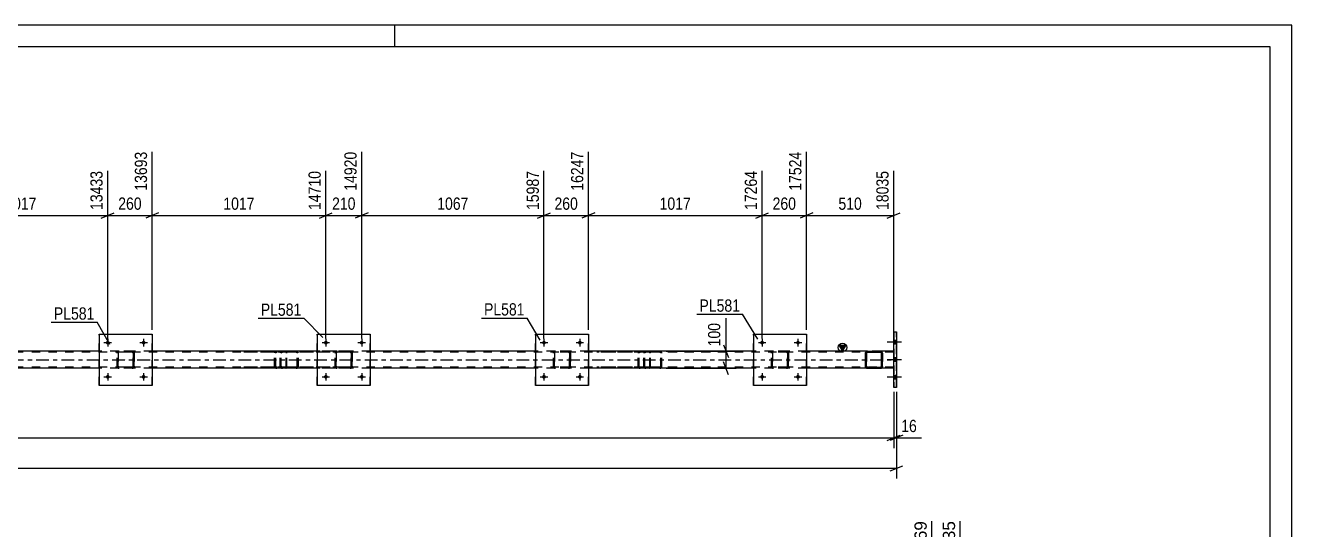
# Model space of a CAD drawing. Header units: millimetres. Extents: x -94 to 747, y -294 to 300.
# Drawn here: x 450.7 to 747.2, y 181.8 to 299.9 of the extents above; entities that cross this region are included whole.
import ezdxf

# ---------------------------------------------------------------- set-up
doc = ezdxf.new("R2010")
doc.units = ezdxf.units.MM
doc.linetypes.add('DXK_LINE_DOT2', pattern=[3.9198, 1.9599, -1.9599])
doc.linetypes.add('DXK_LINE_DOT3', pattern=[5.9187, 2.979, -0.9799, 0.9799, -0.9799])
doc.styles.add('Arial', font='ARIAL.TTF', dxfattribs={"height": 0.2})
doc.styles.add('Arial Narrow', font='ARIALN.TTF', dxfattribs={"height": 0.2})

# ---------------------------------------------------------------- blocks, each defined once
blk = doc.blocks.new('Unknown-200058970-1133')
at = {"color": 5, "linetype": 'Continuous'}
for p, q in [((747.21, 299.87), (-93.79, 299.87)), ((537.21, 294.87), (537.21, 299.87)), ((747.21, -294.13), (747.21, 299.87)), ((742.21, 294.87), (-88.79, 294.87)), ((742.21, -289.13), (742.21, 294.87))]:
    blk.add_line(p, q, dxfattribs=at)
blk = doc.blocks.new('Bolt-200058970-3416 - 3242')
at = {"linetype": 'Continuous'}
for points in [[(572.55, 217.57, -1), (571.67, 217.57, -1)], [(580.95, 217.57, -1), (580.07, 217.57, -1)]]:
    blk.add_hatch(color=1, dxfattribs=at).paths.add_polyline_path(points)
at = {"color": 1, "linetype": 'Continuous'}
for p, q in [((571.23, 217.57), (572.99, 217.57)), ((572.11, 218.45), (572.11, 216.69)), ((579.63, 217.57), (581.39, 217.57)), ((580.51, 218.45), (580.51, 216.69))]:
    blk.add_line(p, q, dxfattribs=at)
blk = doc.blocks.new('Part-200058970-3318 - 3242')
at = {"color": 2, "linetype": 'Continuous'}
for p, q in [((467.95, 227.57), (467.95, 215.57)), ((467.95, 227.57), (480.35, 227.57)), ((480.35, 227.57), (480.35, 215.57)), ((480.35, 215.57), (467.95, 215.57))]:
    blk.add_line(p, q, dxfattribs=at)
at = {"color": 7, "linetype": 'DXK_LINE_DOT2'}
for p, q in [((467.95, 215.57), (467.95, 227.57)), ((480.35, 215.57), (480.35, 227.57))]:
    blk.add_line(p, q, dxfattribs=at)
blk = doc.blocks.new('Part-200058970-3321 - 3242')
at = {"color": 7, "linetype": 'DXK_LINE_DOT2'}
for p, q in [((523.23, 223.09), (523.27, 223.28)), ((523.27, 223.28), (523.23, 223.09)), ((523.23, 220.05), (523.23, 223.09)), ((523.23, 223.09), (523.23, 223.09)), ((523.23, 220.05), (523.23, 223.09)), ((523.47, 223.09), (523.49, 223.18)), ((523.49, 223.18), (523.47, 223.09)), ((523.47, 220.05), (523.47, 223.09)), ((523.47, 223.09), (523.47, 223.09)), ((523.47, 223.09), (523.47, 220.05)), ((523.49, 223.18), (523.54, 223.26)), ((523.54, 223.26), (523.49, 223.18)), ((523.53, 223.54), (523.71, 223.57)), ((523.71, 223.57), (523.53, 223.54)), ((523.54, 223.26), (523.62, 223.31)), ((523.62, 223.31), (523.54, 223.26)), ((523.71, 223.33), (523.62, 223.31)), ((526.75, 223.57), (523.71, 223.57)), ((526.75, 223.33), (523.71, 223.33)), ((526.75, 223.57), (526.93, 223.54)), ((526.93, 223.54), (526.75, 223.57)), ((526.75, 223.33), (526.84, 223.31)), ((526.84, 223.31), (526.92, 223.26)), ((526.92, 223.26), (526.84, 223.31)), ((526.92, 223.26), (526.97, 223.18)), ((526.97, 223.18), (526.92, 223.26)), ((526.97, 223.18), (526.99, 223.09)), ((526.99, 223.09), (526.97, 223.18)), ((526.99, 220.05), (526.99, 223.09)), ((526.99, 223.09), (526.99, 223.09)), ((526.99, 223.09), (526.99, 220.05)), ((527.19, 223.28), (527.23, 223.09)), ((527.23, 223.09), (527.19, 223.28)), ((527.23, 220.05), (527.23, 223.09)), ((527.23, 223.09), (527.23, 223.09)), ((527.23, 223.09), (527.23, 220.05)), ((523.23, 220.05), (523.23, 220.05)), ((523.27, 219.87), (523.23, 220.05)), ((523.23, 220.05), (523.27, 219.87)), ((523.47, 220.05), (523.47, 220.05)), ((523.49, 219.96), (523.47, 220.05)), ((523.47, 220.05), (523.49, 219.96)), ((523.54, 219.88), (523.49, 219.96)), ((523.49, 219.96), (523.54, 219.88)), ((523.71, 219.57), (523.53, 219.61)), ((523.53, 219.61), (523.71, 219.57)), ((523.62, 219.83), (523.54, 219.88)), ((523.54, 219.88), (523.62, 219.83)), ((523.71, 219.81), (523.62, 219.83)), ((526.75, 219.81), (523.71, 219.81)), ((526.75, 219.57), (523.71, 219.57)), ((526.84, 219.83), (526.75, 219.81)), ((526.93, 219.61), (526.75, 219.57)), ((526.75, 219.57), (526.93, 219.61)), ((526.92, 219.88), (526.84, 219.83)), ((526.84, 219.83), (526.92, 219.88)), ((526.97, 219.96), (526.92, 219.88)), ((526.92, 219.88), (526.97, 219.96)), ((526.99, 220.05), (526.97, 219.96)), ((526.97, 219.96), (526.99, 220.05)), ((526.99, 220.05), (526.99, 220.05)), ((527.23, 220.05), (527.19, 219.87)), ((527.19, 219.87), (527.23, 220.05)), ((527.23, 220.05), (527.23, 220.05))]:
    blk.add_line(p, q, dxfattribs=at)
at = {"color": 7, "linetype": 'DXK_LINE_DOT3'}
blk.add_line((525.23, 221.57), (525.23, 221.57), dxfattribs=at)
at = {"color": 7, "linetype": 'DXK_LINE_DOT2'}
for centre, start, end in [((523.71, 223.09), 112.5, 157.5), ((523.71, 223.09), 112.5, 157.5), ((526.75, 223.09), 22.5, 67.5), ((526.75, 223.09), 22.5, 67.5), ((523.71, 220.05), 202.5, 247.5), ((523.71, 220.05), 202.5, 247.5), ((526.75, 220.05), 292.5, 337.5), ((526.75, 220.05), 292.5, 337.5)]:
    blk.add_arc(centre, 0.48, start, end, dxfattribs=at)
blk = doc.blocks.new('Part-200058970-3260 - 3242')
at = {"color": 7, "linetype": 'DXK_LINE_DOT2'}
for p, q in [((625.39, 223.09), (625.43, 223.28)), ((625.43, 223.28), (625.39, 223.09)), ((625.39, 220.05), (625.39, 223.09)), ((625.39, 223.09), (625.39, 223.09)), ((625.39, 220.05), (625.39, 223.09)), ((625.63, 223.09), (625.65, 223.18)), ((625.65, 223.18), (625.63, 223.09)), ((625.63, 220.05), (625.63, 223.09)), ((625.63, 223.09), (625.63, 223.09)), ((625.63, 223.09), (625.63, 220.05)), ((625.65, 223.18), (625.7, 223.26)), ((625.7, 223.26), (625.65, 223.18)), ((625.69, 223.54), (625.87, 223.57)), ((625.87, 223.57), (625.69, 223.54)), ((625.7, 223.26), (625.78, 223.31)), ((625.78, 223.31), (625.7, 223.26)), ((625.87, 223.33), (625.78, 223.31)), ((628.91, 223.57), (625.87, 223.57)), ((628.91, 223.33), (625.87, 223.33)), ((628.91, 223.57), (629.09, 223.54)), ((629.09, 223.54), (628.91, 223.57)), ((628.91, 223.33), (629, 223.31)), ((629, 223.31), (629.08, 223.26)), ((629.08, 223.26), (629, 223.31)), ((629.08, 223.26), (629.13, 223.18)), ((629.13, 223.18), (629.08, 223.26)), ((629.13, 223.18), (629.15, 223.09)), ((629.15, 223.09), (629.13, 223.18)), ((629.15, 220.05), (629.15, 223.09)), ((629.15, 223.09), (629.15, 223.09)), ((629.15, 223.09), (629.15, 220.05)), ((629.35, 223.28), (629.39, 223.09)), ((629.39, 223.09), (629.35, 223.28)), ((629.39, 220.05), (629.39, 223.09)), ((629.39, 223.09), (629.39, 223.09)), ((629.39, 223.09), (629.39, 220.05)), ((625.39, 220.05), (625.39, 220.05)), ((625.43, 219.87), (625.39, 220.05)), ((625.39, 220.05), (625.43, 219.87)), ((625.63, 220.05), (625.63, 220.05)), ((625.65, 219.96), (625.63, 220.05)), ((625.63, 220.05), (625.65, 219.96)), ((625.7, 219.88), (625.65, 219.96)), ((625.65, 219.96), (625.7, 219.88)), ((625.87, 219.57), (625.69, 219.61)), ((625.69, 219.61), (625.87, 219.57)), ((625.78, 219.83), (625.7, 219.88)), ((625.7, 219.88), (625.78, 219.83)), ((625.87, 219.81), (625.78, 219.83)), ((628.91, 219.81), (625.87, 219.81)), ((628.91, 219.57), (625.87, 219.57)), ((629, 219.83), (628.91, 219.81)), ((629.09, 219.61), (628.91, 219.57)), ((628.91, 219.57), (629.09, 219.61)), ((629.08, 219.88), (629, 219.83)), ((629, 219.83), (629.08, 219.88)), ((629.13, 219.96), (629.08, 219.88)), ((629.08, 219.88), (629.13, 219.96)), ((629.15, 220.05), (629.13, 219.96)), ((629.13, 219.96), (629.15, 220.05)), ((629.15, 220.05), (629.15, 220.05)), ((629.39, 220.05), (629.35, 219.87)), ((629.35, 219.87), (629.39, 220.05)), ((629.39, 220.05), (629.39, 220.05))]:
    blk.add_line(p, q, dxfattribs=at)
for centre, start, end in [((625.87, 223.09), 112.5, 157.5), ((625.87, 223.09), 112.5, 157.5), ((628.91, 223.09), 22.5, 67.5), ((628.91, 223.09), 22.5, 67.5), ((625.87, 220.05), 202.5, 247.5), ((625.87, 220.05), 202.5, 247.5), ((628.91, 220.05), 292.5, 337.5), ((628.91, 220.05), 292.5, 337.5)]:
    blk.add_arc(centre, 0.48, start, end, dxfattribs=at)
blk = doc.blocks.new('Bolt-200058970-3419 - 3242')
at = {"linetype": 'Continuous'}
for points in [[(623.63, 225.57, -1), (622.75, 225.57, -1)], [(632.03, 225.57, -1), (631.15, 225.57, -1)]]:
    blk.add_hatch(color=1, dxfattribs=at).paths.add_polyline_path(points)
at = {"color": 1, "linetype": 'Continuous'}
for p, q in [((622.31, 225.57), (624.07, 225.57)), ((623.19, 226.45), (623.19, 224.69)), ((630.71, 225.57), (632.47, 225.57)), ((631.59, 226.45), (631.59, 224.69))]:
    blk.add_line(p, q, dxfattribs=at)
blk = doc.blocks.new('Part-200058970-3299 - 3242')
at = {"color": 7, "linetype": 'DXK_LINE_DOT2'}
for p, q in [((472.15, 223.09), (472.19, 223.28)), ((472.19, 223.28), (472.15, 223.09)), ((472.15, 220.05), (472.15, 223.09)), ((472.15, 223.09), (472.15, 223.09)), ((472.15, 220.05), (472.15, 223.09)), ((472.39, 223.09), (472.41, 223.18)), ((472.41, 223.18), (472.39, 223.09)), ((472.39, 220.05), (472.39, 223.09)), ((472.39, 223.09), (472.39, 223.09)), ((472.39, 223.09), (472.39, 220.05)), ((472.41, 223.18), (472.46, 223.26)), ((472.46, 223.26), (472.41, 223.18)), ((472.45, 223.54), (472.63, 223.57)), ((472.63, 223.57), (472.45, 223.54)), ((472.46, 223.26), (472.54, 223.31)), ((472.54, 223.31), (472.46, 223.26)), ((472.63, 223.33), (472.54, 223.31)), ((475.67, 223.57), (472.63, 223.57)), ((475.67, 223.33), (472.63, 223.33)), ((475.67, 223.57), (475.85, 223.54)), ((475.85, 223.54), (475.67, 223.57)), ((475.67, 223.33), (475.76, 223.31)), ((475.76, 223.31), (475.84, 223.26)), ((475.84, 223.26), (475.76, 223.31)), ((475.84, 223.26), (475.89, 223.18)), ((475.89, 223.18), (475.84, 223.26)), ((475.89, 223.18), (475.91, 223.09)), ((475.91, 223.09), (475.89, 223.18)), ((475.91, 220.05), (475.91, 223.09)), ((475.91, 223.09), (475.91, 223.09)), ((475.91, 223.09), (475.91, 220.05)), ((476.11, 223.28), (476.15, 223.09)), ((476.15, 223.09), (476.11, 223.28)), ((476.15, 220.05), (476.15, 223.09)), ((476.15, 223.09), (476.15, 223.09)), ((476.15, 223.09), (476.15, 220.05)), ((472.15, 220.05), (472.15, 220.05)), ((472.19, 219.87), (472.15, 220.05)), ((472.15, 220.05), (472.19, 219.87)), ((472.39, 220.05), (472.39, 220.05)), ((472.41, 219.96), (472.39, 220.05)), ((472.39, 220.05), (472.41, 219.96)), ((472.46, 219.88), (472.41, 219.96)), ((472.41, 219.96), (472.46, 219.88)), ((472.63, 219.57), (472.45, 219.61)), ((472.45, 219.61), (472.63, 219.57)), ((472.54, 219.83), (472.46, 219.88)), ((472.46, 219.88), (472.54, 219.83)), ((472.63, 219.81), (472.54, 219.83)), ((475.67, 219.81), (472.63, 219.81)), ((475.67, 219.57), (472.63, 219.57)), ((475.76, 219.83), (475.67, 219.81)), ((475.85, 219.61), (475.67, 219.57)), ((475.67, 219.57), (475.85, 219.61)), ((475.84, 219.88), (475.76, 219.83)), ((475.76, 219.83), (475.84, 219.88)), ((475.89, 219.96), (475.84, 219.88)), ((475.84, 219.88), (475.89, 219.96)), ((475.91, 220.05), (475.89, 219.96)), ((475.89, 219.96), (475.91, 220.05)), ((475.91, 220.05), (475.91, 220.05)), ((476.15, 220.05), (476.11, 219.87)), ((476.11, 219.87), (476.15, 220.05)), ((476.15, 220.05), (476.15, 220.05))]:
    blk.add_line(p, q, dxfattribs=at)
at = {"color": 7, "linetype": 'DXK_LINE_DOT3'}
blk.add_line((474.15, 221.57), (474.15, 221.57), dxfattribs=at)
at = {"color": 7, "linetype": 'DXK_LINE_DOT2'}
for centre, start, end in [((472.63, 223.09), 112.5, 157.5), ((472.63, 223.09), 112.5, 157.5), ((475.67, 223.09), 22.5, 67.5), ((475.67, 223.09), 22.5, 67.5), ((472.63, 220.05), 202.5, 247.5), ((472.63, 220.05), 202.5, 247.5), ((475.67, 220.05), 292.5, 337.5), ((475.67, 220.05), 292.5, 337.5)]:
    blk.add_arc(centre, 0.48, start, end, dxfattribs=at)
blk = doc.blocks.new('Part-200058970-3308 - 3242')
at = {"color": 2, "linetype": 'Continuous'}
for p, q in [((570.11, 227.57), (570.11, 215.57)), ((570.11, 227.57), (582.51, 227.57)), ((582.51, 227.57), (582.51, 215.57)), ((582.51, 215.57), (570.11, 215.57))]:
    blk.add_line(p, q, dxfattribs=at)
at = {"color": 7, "linetype": 'DXK_LINE_DOT2'}
for p, q in [((570.11, 215.57), (570.11, 227.57)), ((582.51, 215.57), (582.51, 227.57))]:
    blk.add_line(p, q, dxfattribs=at)
blk = doc.blocks.new('Part-200058970-3313 - 3242')
at = {"color": 2, "linetype": 'Continuous'}
for p, q in [((621.19, 227.57), (621.19, 215.57)), ((621.19, 227.57), (633.59, 227.57)), ((633.59, 227.57), (633.59, 215.57)), ((633.59, 215.57), (621.19, 215.57))]:
    blk.add_line(p, q, dxfattribs=at)
at = {"color": 7, "linetype": 'DXK_LINE_DOT2'}
for p, q in [((621.19, 215.57), (621.19, 227.57)), ((633.59, 215.57), (633.59, 227.57))]:
    blk.add_line(p, q, dxfattribs=at)
blk = doc.blocks.new('Bolt-200058970-3393 - 3242')
at = {"linetype": 'Continuous'}
for points in [[(521.47, 225.57, -1), (520.59, 225.57, -1)], [(529.87, 225.57, -1), (528.99, 225.57, -1)]]:
    blk.add_hatch(color=1, dxfattribs=at).paths.add_polyline_path(points)
at = {"color": 1, "linetype": 'Continuous'}
for p, q in [((520.15, 225.57), (521.91, 225.57)), ((521.03, 226.45), (521.03, 224.69)), ((528.55, 225.57), (530.31, 225.57)), ((529.43, 226.45), (529.43, 224.69))]:
    blk.add_line(p, q, dxfattribs=at)
blk = doc.blocks.new('Part-200058970-3329 - 3242')
at = {"color": 7, "linetype": 'DXK_LINE_DOT2'}
for p, q in [((574.31, 223.09), (574.35, 223.28)), ((574.35, 223.28), (574.31, 223.09)), ((574.31, 220.05), (574.31, 223.09)), ((574.31, 223.09), (574.31, 223.09)), ((574.31, 220.05), (574.31, 223.09)), ((574.55, 223.09), (574.57, 223.18)), ((574.57, 223.18), (574.55, 223.09)), ((574.55, 220.05), (574.55, 223.09)), ((574.55, 223.09), (574.55, 223.09)), ((574.55, 223.09), (574.55, 220.05)), ((574.57, 223.18), (574.62, 223.26)), ((574.62, 223.26), (574.57, 223.18)), ((574.61, 223.54), (574.79, 223.57)), ((574.79, 223.57), (574.61, 223.54)), ((574.62, 223.26), (574.7, 223.31)), ((574.7, 223.31), (574.62, 223.26)), ((574.79, 223.33), (574.7, 223.31)), ((577.83, 223.57), (574.79, 223.57)), ((577.83, 223.33), (574.79, 223.33)), ((577.83, 223.57), (578.01, 223.54)), ((578.01, 223.54), (577.83, 223.57)), ((577.83, 223.33), (577.92, 223.31)), ((577.92, 223.31), (578, 223.26)), ((578, 223.26), (577.92, 223.31)), ((578, 223.26), (578.05, 223.18)), ((578.05, 223.18), (578, 223.26)), ((578.05, 223.18), (578.07, 223.09)), ((578.07, 223.09), (578.05, 223.18)), ((578.07, 220.05), (578.07, 223.09)), ((578.07, 223.09), (578.07, 223.09)), ((578.07, 223.09), (578.07, 220.05)), ((578.27, 223.28), (578.31, 223.09)), ((578.31, 223.09), (578.27, 223.28)), ((578.31, 220.05), (578.31, 223.09)), ((578.31, 223.09), (578.31, 223.09)), ((578.31, 223.09), (578.31, 220.05)), ((574.31, 220.05), (574.31, 220.05)), ((574.35, 219.87), (574.31, 220.05)), ((574.31, 220.05), (574.35, 219.87)), ((574.55, 220.05), (574.55, 220.05)), ((574.57, 219.96), (574.55, 220.05)), ((574.55, 220.05), (574.57, 219.96)), ((574.62, 219.88), (574.57, 219.96)), ((574.57, 219.96), (574.62, 219.88)), ((574.79, 219.57), (574.61, 219.61)), ((574.61, 219.61), (574.79, 219.57)), ((574.7, 219.83), (574.62, 219.88)), ((574.62, 219.88), (574.7, 219.83)), ((574.79, 219.81), (574.7, 219.83)), ((577.83, 219.81), (574.79, 219.81)), ((577.83, 219.57), (574.79, 219.57)), ((577.92, 219.83), (577.83, 219.81)), ((578.01, 219.61), (577.83, 219.57)), ((577.83, 219.57), (578.01, 219.61)), ((578, 219.88), (577.92, 219.83)), ((577.92, 219.83), (578, 219.88)), ((578.05, 219.96), (578, 219.88)), ((578, 219.88), (578.05, 219.96)), ((578.07, 220.05), (578.05, 219.96)), ((578.05, 219.96), (578.07, 220.05)), ((578.07, 220.05), (578.07, 220.05)), ((578.31, 220.05), (578.27, 219.87)), ((578.27, 219.87), (578.31, 220.05)), ((578.31, 220.05), (578.31, 220.05))]:
    blk.add_line(p, q, dxfattribs=at)
at = {"color": 7, "linetype": 'DXK_LINE_DOT3'}
blk.add_line((576.31, 221.57), (576.31, 221.57), dxfattribs=at)
at = {"color": 7, "linetype": 'DXK_LINE_DOT2'}
for centre, start, end in [((574.79, 223.09), 112.5, 157.5), ((574.79, 223.09), 112.5, 157.5), ((577.83, 223.09), 22.5, 67.5), ((577.83, 223.09), 22.5, 67.5), ((574.79, 220.05), 202.5, 247.5), ((574.79, 220.05), 202.5, 247.5), ((577.83, 220.05), 292.5, 337.5), ((577.83, 220.05), 292.5, 337.5)]:
    blk.add_arc(centre, 0.48, start, end, dxfattribs=at)
blk = doc.blocks.new('Part-200058970-3372 - 3242')
at = {"linetype": 'Continuous'}
blk.add_hatch(color=2, dxfattribs=at).paths.add_polyline_path([(642.01, 223.57), (641.21, 224.97), (642.81, 224.97)])
at = {"color": 7, "linetype": 'DXK_LINE_DOT2'}
for p, q in [((654.01, 223.33), (-8.46, 223.33)), ((480.35, 223.57), (467.95, 223.57)), ((531.43, 223.57), (519.03, 223.57)), ((582.51, 223.57), (570.11, 223.57)), ((633.59, 223.57), (621.19, 223.57)), ((650.89, 223.57), (647.85, 223.57)), ((654.01, 223.57), (654.01, 219.57)), ((654.01, 220.05), (654.01, 223.09)), ((654.01, 219.81), (-8.46, 219.81)), ((480.35, 219.57), (467.95, 219.57)), ((531.43, 219.57), (519.03, 219.57)), ((582.51, 219.57), (570.11, 219.57)), ((633.59, 219.57), (621.19, 219.57)), ((650.89, 219.57), (647.85, 219.57)), ((654.01, 219.71), (654.01, 219.87)), ((654.01, 219.57), (654.01, 219.61))]:
    blk.add_line(p, q, dxfattribs=at)
at = {"color": 2, "linetype": 'Continuous'}
for p, q in [((467.95, 223.57), (429.27, 223.57)), ((519.03, 223.57), (480.35, 223.57)), ((570.11, 223.57), (531.43, 223.57)), ((621.19, 223.57), (582.51, 223.57)), ((647.85, 223.57), (633.59, 223.57)), ((642.01, 223.57), (641.21, 224.97)), ((641.21, 224.97), (642.81, 224.97)), ((642.81, 224.97), (642.01, 223.57)), ((654.01, 223.57), (650.89, 223.57)), ((467.95, 219.57), (429.27, 219.57)), ((519.03, 219.57), (480.35, 219.57)), ((570.11, 219.57), (531.43, 219.57)), ((621.19, 219.57), (582.51, 219.57)), ((647.85, 219.57), (633.59, 219.57)), ((654.01, 219.57), (650.89, 219.57))]:
    blk.add_line(p, q, dxfattribs=at)
at = {"color": 7, "linetype": 'DXK_LINE_DOT3'}
blk.add_line((-8.46, 221.57), (654.01, 221.57), dxfattribs=at)
at = {"color": 2, "linetype": 'Continuous'}
blk.add_circle((642.01, 224.47), 1, dxfattribs=at)
blk = doc.blocks.new('Bolt-200058970-3390 - 3242')
at = {"linetype": 'Continuous'}
for points in [[(470.39, 217.57, -1), (469.51, 217.57, -1)], [(478.79, 217.57, -1), (477.91, 217.57, -1)]]:
    blk.add_hatch(color=1, dxfattribs=at).paths.add_polyline_path(points)
at = {"color": 1, "linetype": 'Continuous'}
for p, q in [((469.07, 217.57), (470.83, 217.57)), ((469.95, 218.45), (469.95, 216.69)), ((477.47, 217.57), (479.23, 217.57)), ((478.35, 218.45), (478.35, 216.69))]:
    blk.add_line(p, q, dxfattribs=at)
blk = doc.blocks.new('Bolt-200058970-3391 - 3242')
at = {"linetype": 'Continuous'}
for points in [[(470.39, 225.57, -1), (469.51, 225.57, -1)], [(478.79, 225.57, -1), (477.91, 225.57, -1)]]:
    blk.add_hatch(color=1, dxfattribs=at).paths.add_polyline_path(points)
at = {"color": 1, "linetype": 'Continuous'}
for p, q in [((469.07, 225.57), (470.83, 225.57)), ((469.95, 226.45), (469.95, 224.69)), ((477.47, 225.57), (479.23, 225.57)), ((478.35, 226.45), (478.35, 224.69))]:
    blk.add_line(p, q, dxfattribs=at)
blk = doc.blocks.new('Bolt-200058970-3392 - 3242')
at = {"linetype": 'Continuous'}
for points in [[(521.47, 217.57, -1), (520.59, 217.57, -1)], [(529.87, 217.57, -1), (528.99, 217.57, -1)]]:
    blk.add_hatch(color=1, dxfattribs=at).paths.add_polyline_path(points)
at = {"color": 1, "linetype": 'Continuous'}
for p, q in [((520.15, 217.57), (521.91, 217.57)), ((521.03, 218.45), (521.03, 216.69)), ((528.55, 217.57), (530.31, 217.57)), ((529.43, 218.45), (529.43, 216.69))]:
    blk.add_line(p, q, dxfattribs=at)
blk = doc.blocks.new('Bolt-200058970-3417 - 3242')
at = {"linetype": 'Continuous'}
for points in [[(572.55, 225.57, -1), (571.67, 225.57, -1)], [(580.95, 225.57, -1), (580.07, 225.57, -1)]]:
    blk.add_hatch(color=1, dxfattribs=at).paths.add_polyline_path(points)
at = {"color": 1, "linetype": 'Continuous'}
for p, q in [((571.23, 225.57), (572.99, 225.57)), ((572.11, 226.45), (572.11, 224.69)), ((579.63, 225.57), (581.39, 225.57)), ((580.51, 226.45), (580.51, 224.69))]:
    blk.add_line(p, q, dxfattribs=at)
blk = doc.blocks.new('Bolt-200058970-3418 - 3242')
at = {"linetype": 'Continuous'}
for points in [[(654.65, 225.23), (654.65, 226.11), (654.01, 226.11), (654.01, 225.23)], [(654.65, 225.23), (654.65, 226.11), (654.01, 226.11), (654.01, 225.23)], [(654.65, 225.23), (654.65, 226.11), (654.01, 226.11), (654.01, 225.23)], [(654.65, 221.13), (654.65, 222.01), (654.01, 222.01), (654.01, 221.13)], [(654.65, 221.13), (654.65, 222.01), (654.01, 222.01), (654.01, 221.13)], [(654.65, 217.03), (654.65, 217.91), (654.01, 217.91), (654.01, 217.03)], [(654.65, 217.03), (654.65, 217.91), (654.01, 217.91), (654.01, 217.03)], [(654.65, 217.03), (654.65, 217.91), (654.01, 217.91), (654.01, 217.03)]]:
    blk.add_hatch(color=1, dxfattribs=at).paths.add_polyline_path(points)
at = {"color": 1, "linetype": 'Continuous'}
for p, q in [((655.81, 225.67), (652.49, 225.67)), ((655.81, 225.67), (652.49, 225.67)), ((655.81, 225.67), (652.49, 225.67)), ((654.65, 226.11), (654.01, 226.11)), ((654.65, 226.11), (654.01, 226.11)), ((654.65, 226.11), (654.01, 226.11)), ((654.65, 225.23), (654.01, 225.23)), ((654.65, 225.23), (654.01, 225.23)), ((654.65, 225.23), (654.01, 225.23)), ((655.81, 221.57), (652.49, 221.57)), ((655.81, 221.57), (652.49, 221.57)), ((654.65, 222.01), (654.01, 222.01)), ((654.65, 222.01), (654.01, 222.01)), ((654.65, 221.13), (654.01, 221.13)), ((654.65, 221.13), (654.01, 221.13)), ((655.81, 217.47), (652.49, 217.47)), ((655.81, 217.47), (652.49, 217.47)), ((655.81, 217.47), (652.49, 217.47)), ((654.65, 217.91), (654.01, 217.91)), ((654.65, 217.91), (654.01, 217.91)), ((654.65, 217.91), (654.01, 217.91)), ((654.65, 217.03), (654.01, 217.03)), ((654.65, 217.03), (654.01, 217.03)), ((654.65, 217.03), (654.01, 217.03))]:
    blk.add_line(p, q, dxfattribs=at)
blk = doc.blocks.new('Bolt-200058970-3440 - 3242')
at = {"linetype": 'Continuous'}
for points in [[(623.63, 217.57, -1), (622.75, 217.57, -1)], [(632.03, 217.57, -1), (631.15, 217.57, -1)]]:
    blk.add_hatch(color=1, dxfattribs=at).paths.add_polyline_path(points)
at = {"color": 1, "linetype": 'Continuous'}
for p, q in [((622.31, 217.57), (624.07, 217.57)), ((623.19, 218.45), (623.19, 216.69)), ((630.71, 217.57), (632.47, 217.57)), ((631.59, 218.45), (631.59, 216.69))]:
    blk.add_line(p, q, dxfattribs=at)
blk = doc.blocks.new('Part-200058970-3455 - 3242')
at = {"color": 2, "linetype": 'Continuous'}
for p, q in [((519.03, 227.57), (519.03, 215.57)), ((519.03, 227.57), (531.43, 227.57)), ((531.43, 227.57), (531.43, 215.57)), ((531.43, 215.57), (519.03, 215.57))]:
    blk.add_line(p, q, dxfattribs=at)
at = {"color": 7, "linetype": 'DXK_LINE_DOT2'}
for p, q in [((519.03, 215.57), (519.03, 227.57)), ((531.43, 215.57), (531.43, 227.57))]:
    blk.add_line(p, q, dxfattribs=at)
blk = doc.blocks.new('Part-200058970-3476 - 3242')
at = {"color": 7, "linetype": 'DXK_LINE_DOT2'}
for p, q in [((595.52, 223.26), (595.48, 223.09)), ((595.48, 220.05), (595.48, 223.09)), ((595.52, 223.28), (595.52, 223.26)), ((595.74, 223.09), (595.76, 223.18)), ((595.74, 220.05), (595.74, 223.09)), ((595.76, 223.18), (595.81, 223.26)), ((595.99, 223.57), (595.8, 223.54)), ((595.81, 223.26), (595.9, 223.31)), ((595.9, 223.31), (595.99, 223.33)), ((611.13, 223.57), (595.99, 223.57)), ((611.13, 223.33), (595.99, 223.33)), ((599.42, 223.54), (599.23, 223.57)), ((599.23, 223.33), (599.33, 223.31)), ((599.33, 223.31), (599.41, 223.26)), ((599.41, 223.26), (599.46, 223.18)), ((599.46, 223.18), (599.48, 223.09)), ((599.48, 220.05), (599.48, 223.09)), ((599.7, 223.26), (599.7, 223.28)), ((599.74, 223.09), (599.7, 223.26)), ((599.74, 220.05), (599.74, 223.09)), ((595.48, 220.05), (595.52, 219.87)), ((595.76, 219.96), (595.74, 220.05)), ((595.81, 219.88), (595.76, 219.96)), ((595.8, 219.61), (595.99, 219.57)), ((595.9, 219.83), (595.81, 219.88)), ((595.99, 219.81), (595.9, 219.83)), ((611.13, 219.81), (595.99, 219.81)), ((611.13, 219.57), (595.99, 219.57)), ((599.33, 219.83), (599.23, 219.81)), ((599.23, 219.57), (599.42, 219.61)), ((599.41, 219.88), (599.33, 219.83)), ((599.46, 219.96), (599.41, 219.88)), ((599.48, 220.05), (599.46, 219.96)), ((599.7, 219.87), (599.74, 220.05))]:
    blk.add_line(p, q, dxfattribs=at)
for centre, start, end in [((595.97, 223.07), 110.7583, 155.68), ((599.25, 223.07), 24.32, 69.2417), ((595.97, 220.07), 204.32, 249.2417), ((599.25, 220.07), 290.7583, 335.68)]:
    blk.add_arc(centre, 0.496, start, end, dxfattribs=at)
blk = doc.blocks.new('Part-200058970-3477 - 3242')
at = {"color": 7, "linetype": 'DXK_LINE_DOT2'}
for p, q in [((596.76, 223.57), (584.48, 223.57)), ((596.76, 223.33), (584.48, 223.33)), ((594.2, 223.26), (594.17, 223.09)), ((594.17, 220.05), (594.17, 223.09)), ((594.2, 223.28), (594.2, 223.26)), ((594.42, 223.09), (594.44, 223.18)), ((594.42, 220.05), (594.42, 223.09)), ((594.44, 223.18), (594.49, 223.26)), ((594.67, 223.57), (594.48, 223.54)), ((594.49, 223.26), (594.57, 223.31)), ((594.57, 223.31), (594.67, 223.33)), ((595.48, 223.33), (595.48, 223.57)), ((596.86, 223.54), (596.76, 223.57)), ((596.76, 223.33), (596.81, 223.31)), ((596.81, 223.31), (596.86, 223.26)), ((596.95, 223.43), (596.86, 223.54)), ((596.86, 223.26), (596.88, 223.18)), ((596.88, 223.18), (596.89, 223.09)), ((596.89, 220.05), (596.89, 223.09)), ((597.01, 223.28), (596.95, 223.43)), ((597.03, 223.09), (597.01, 223.28)), ((597.03, 220.05), (597.03, 223.09)), ((596.76, 219.81), (584.48, 219.81)), ((596.76, 219.57), (584.48, 219.57)), ((594.17, 220.05), (594.2, 219.87)), ((594.44, 219.96), (594.42, 220.05)), ((594.49, 219.88), (594.44, 219.96)), ((594.48, 219.61), (594.67, 219.57)), ((594.57, 219.83), (594.49, 219.88)), ((594.67, 219.81), (594.57, 219.83)), ((595.48, 219.57), (595.48, 219.81)), ((596.81, 219.83), (596.76, 219.81)), ((596.76, 219.57), (596.86, 219.61)), ((596.86, 219.88), (596.81, 219.83)), ((596.88, 219.96), (596.86, 219.88)), ((596.86, 219.61), (596.95, 219.71)), ((596.89, 220.05), (596.88, 219.96)), ((596.95, 219.71), (597.01, 219.87)), ((597.01, 219.87), (597.03, 220.05))]:
    blk.add_line(p, q, dxfattribs=at)
for centre, start, end in [((594.65, 223.08), 111.1941, 156.1506), ((594.65, 220.07), 203.8494, 248.8059)]:
    blk.add_arc(centre, 0.492, start, end, dxfattribs=at)
blk = doc.blocks.new('Part-200058970-3478 - 3242')
at = {"color": 7, "linetype": 'DXK_LINE_DOT2'}
for p, q in [((511.63, 223.57), (499.34, 223.57)), ((511.63, 223.33), (499.34, 223.33)), ((509.07, 223.26), (509.03, 223.09)), ((509.03, 220.05), (509.03, 223.09)), ((509.07, 223.28), (509.07, 223.26)), ((509.28, 223.09), (509.3, 223.18)), ((509.28, 220.05), (509.28, 223.09)), ((509.3, 223.18), (509.36, 223.26)), ((509.53, 223.57), (509.34, 223.54)), ((509.36, 223.26), (509.44, 223.31)), ((509.44, 223.31), (509.53, 223.33)), ((510.35, 223.33), (510.35, 223.57)), ((511.73, 223.54), (511.63, 223.57)), ((511.63, 223.33), (511.68, 223.31)), ((511.68, 223.31), (511.72, 223.26)), ((511.72, 223.26), (511.75, 223.18)), ((511.82, 223.43), (511.73, 223.54)), ((511.75, 223.18), (511.76, 223.09)), ((511.76, 220.05), (511.76, 223.09)), ((511.88, 223.28), (511.82, 223.43)), ((511.9, 223.09), (511.88, 223.28)), ((511.9, 220.05), (511.9, 223.09)), ((511.63, 219.81), (499.34, 219.81)), ((511.63, 219.57), (499.34, 219.57)), ((509.03, 220.05), (509.07, 219.87)), ((509.3, 219.96), (509.28, 220.05)), ((509.36, 219.88), (509.3, 219.96)), ((509.34, 219.61), (509.53, 219.57)), ((509.44, 219.83), (509.36, 219.88)), ((509.53, 219.81), (509.44, 219.83)), ((510.35, 219.57), (510.35, 219.81)), ((511.68, 219.83), (511.63, 219.81)), ((511.63, 219.57), (511.73, 219.61)), ((511.72, 219.88), (511.68, 219.83)), ((511.75, 219.96), (511.72, 219.88)), ((511.73, 219.61), (511.82, 219.71)), ((511.76, 220.05), (511.75, 219.96)), ((511.82, 219.71), (511.88, 219.87)), ((511.88, 219.87), (511.9, 220.05))]:
    blk.add_line(p, q, dxfattribs=at)
for centre, start, end in [((509.52, 223.08), 111.1941, 156.1506), ((509.52, 220.07), 203.8494, 248.8059)]:
    blk.add_arc(centre, 0.492, start, end, dxfattribs=at)
blk = doc.blocks.new('Part-200058970-3482 - 3242')
at = {"color": 7, "linetype": 'DXK_LINE_DOT2'}
for p, q in [((510.38, 223.26), (510.35, 223.09)), ((510.35, 220.05), (510.35, 223.09)), ((510.39, 223.28), (510.38, 223.26)), ((510.6, 223.09), (510.62, 223.18)), ((510.6, 220.05), (510.6, 223.09)), ((510.62, 223.18), (510.68, 223.26)), ((510.86, 223.57), (510.66, 223.54)), ((510.68, 223.26), (510.76, 223.31)), ((510.76, 223.31), (510.86, 223.33)), ((525.99, 223.57), (510.86, 223.57)), ((525.99, 223.33), (510.86, 223.33)), ((514.29, 223.54), (514.09, 223.57)), ((514.09, 223.33), (514.19, 223.31)), ((514.19, 223.31), (514.28, 223.26)), ((514.28, 223.26), (514.33, 223.18)), ((514.33, 223.18), (514.35, 223.09)), ((514.35, 220.05), (514.35, 223.09)), ((514.57, 223.26), (514.57, 223.28)), ((514.61, 223.09), (514.57, 223.26)), ((514.61, 220.05), (514.61, 223.09)), ((510.35, 220.05), (510.39, 219.87)), ((510.62, 219.96), (510.6, 220.05)), ((510.68, 219.88), (510.62, 219.96)), ((510.66, 219.61), (510.86, 219.57)), ((510.76, 219.83), (510.68, 219.88)), ((510.86, 219.81), (510.76, 219.83)), ((525.99, 219.81), (510.86, 219.81)), ((525.99, 219.57), (510.86, 219.57)), ((514.19, 219.83), (514.09, 219.81)), ((514.09, 219.57), (514.29, 219.61)), ((514.28, 219.88), (514.19, 219.83)), ((514.33, 219.96), (514.28, 219.88)), ((514.35, 220.05), (514.33, 219.96)), ((514.57, 219.87), (514.61, 220.05))]:
    blk.add_line(p, q, dxfattribs=at)
for centre, start, end in [((510.84, 223.07), 110.7583, 155.68), ((514.11, 223.07), 24.32, 69.2417), ((510.84, 220.07), 204.32, 249.2417), ((514.11, 220.07), 290.7583, 335.68)]:
    blk.add_arc(centre, 0.496, start, end, dxfattribs=at)
blk = doc.blocks.new('Part-200058970-3494 - 3242')
at = {"color": 2, "linetype": 'Continuous'}
for p, q in [((654.01, 228.07), (654.01, 228.07)), ((654.01, 228.07), (654.65, 228.07)), ((654.01, 215.07), (654.01, 228.07)), ((654.65, 228.07), (654.65, 215.07)), ((654.01, 215.07), (654.01, 215.07)), ((654.65, 215.07), (654.01, 215.07))]:
    blk.add_line(p, q, dxfattribs=at)
at = {"color": 7, "linetype": 'DXK_LINE_DOT2'}
for p, q in [((654.01, 228.07), (654.01, 215.07)), ((654.65, 215.07), (654.65, 228.07))]:
    blk.add_line(p, q, dxfattribs=at)
blk = doc.blocks.new('Part-200058970-31049 - 3242')
at = {"color": 2, "linetype": 'Continuous'}
for p, q in [((647.4, 223.28), (647.37, 223.09)), ((647.37, 220.05), (647.37, 223.09)), ((647.37, 223.09), (647.37, 223.09)), ((647.61, 223.09), (647.63, 223.18)), ((647.61, 220.05), (647.61, 223.09)), ((647.61, 223.09), (647.61, 223.09)), ((647.63, 223.18), (647.68, 223.26)), ((647.85, 223.57), (647.66, 223.54)), ((647.68, 223.26), (647.76, 223.31)), ((647.76, 223.31), (647.85, 223.33)), ((647.85, 223.57), (650.89, 223.57)), ((647.85, 223.57), (647.85, 223.57)), ((647.85, 223.33), (650.89, 223.33)), ((647.85, 223.33), (647.85, 223.33)), ((650.89, 223.57), (650.89, 223.57)), ((651.07, 223.54), (650.89, 223.57)), ((650.89, 223.33), (650.89, 223.33)), ((650.89, 223.33), (650.98, 223.31)), ((650.98, 223.31), (651.06, 223.26)), ((651.06, 223.26), (651.11, 223.18)), ((651.11, 223.18), (651.13, 223.09)), ((651.13, 220.05), (651.13, 223.09)), ((651.13, 223.09), (651.13, 223.09)), ((651.37, 223.09), (651.33, 223.28)), ((651.37, 220.05), (651.37, 223.09)), ((651.37, 223.09), (651.37, 223.09)), ((647.37, 220.05), (647.37, 220.05)), ((647.37, 220.05), (647.4, 219.87)), ((647.61, 220.05), (647.61, 220.05)), ((647.63, 219.96), (647.61, 220.05)), ((647.68, 219.88), (647.63, 219.96)), ((647.66, 219.61), (647.85, 219.57)), ((647.76, 219.83), (647.68, 219.88)), ((647.85, 219.81), (647.76, 219.83)), ((647.85, 219.81), (650.89, 219.81)), ((647.85, 219.81), (647.85, 219.81)), ((647.85, 219.57), (650.89, 219.57)), ((647.85, 219.57), (647.85, 219.57)), ((650.98, 219.83), (650.89, 219.81)), ((650.89, 219.81), (650.89, 219.81)), ((650.89, 219.57), (651.07, 219.61)), ((650.89, 219.57), (650.89, 219.57)), ((651.06, 219.88), (650.98, 219.83)), ((651.11, 219.96), (651.06, 219.88)), ((651.13, 220.05), (651.11, 219.96)), ((651.13, 220.05), (651.13, 220.05)), ((651.33, 219.87), (651.37, 220.05)), ((651.37, 220.05), (651.37, 220.05))]:
    blk.add_line(p, q, dxfattribs=at)
at = {"color": 7, "linetype": 'DXK_LINE_DOT2'}
for p, q in [((647.37, 223.09), (647.4, 223.27)), ((647.37, 220.05), (647.37, 223.09)), ((647.4, 223.27), (647.4, 223.28)), ((647.63, 223.18), (647.61, 223.09)), ((647.61, 223.09), (647.61, 220.05)), ((647.68, 223.26), (647.63, 223.18)), ((647.66, 223.54), (647.85, 223.57)), ((647.75, 223.31), (647.68, 223.26)), ((647.85, 223.33), (647.75, 223.31)), ((647.85, 223.57), (650.89, 223.57)), ((650.89, 223.33), (647.85, 223.33)), ((650.89, 223.57), (651.07, 223.54)), ((650.98, 223.31), (650.89, 223.33)), ((651.06, 223.26), (650.98, 223.31)), ((651.11, 223.18), (651.06, 223.26)), ((651.13, 223.09), (651.11, 223.18)), ((651.13, 223.09), (651.13, 220.05)), ((651.33, 223.28), (651.37, 223.09)), ((651.37, 223.09), (651.37, 220.05)), ((647.4, 219.87), (647.37, 220.05)), ((647.37, 220.05), (647.37, 220.05)), ((647.61, 220.05), (647.63, 219.96)), ((647.63, 219.96), (647.68, 219.88)), ((647.85, 219.57), (647.66, 219.61)), ((647.68, 219.88), (647.75, 219.83)), ((647.75, 219.83), (647.85, 219.81)), ((647.85, 219.81), (650.89, 219.81)), ((647.85, 219.57), (650.89, 219.57)), ((650.89, 219.81), (650.98, 219.83)), ((651.07, 219.61), (650.89, 219.57)), ((650.98, 219.83), (651.06, 219.88)), ((651.06, 219.88), (651.11, 219.96)), ((651.11, 219.96), (651.13, 220.05)), ((651.37, 220.05), (651.33, 219.87))]:
    blk.add_line(p, q, dxfattribs=at)
at = {"color": 2, "linetype": 'Continuous'}
for centre, start, end in [((647.85, 223.09), 112.5, 157.5), ((650.89, 223.09), 22.5, 67.5), ((647.85, 220.05), 202.5, 247.5), ((650.89, 220.05), 292.5, 337.5)]:
    blk.add_arc(centre, 0.48, start, end, dxfattribs=at)
at = {"color": 7, "linetype": 'DXK_LINE_DOT2'}
for centre, start, end in [((647.85, 223.09), 112.5, 157.5), ((650.89, 223.09), 22.5, 67.5), ((647.85, 220.05), 202.5, 247.5), ((650.89, 220.05), 292.5, 337.5)]:
    blk.add_arc(centre, 0.48, start, end, dxfattribs=at)
blk = doc.blocks.new('StraightDimension-200058970-30526 - 3242')
at = {"color": 7, "linetype": 'Continuous'}
for p, q in [((633.59, 228.57), (633.59, 270.28)), ((623.19, 226.57), (623.19, 265.78)), ((621.69, 254.74), (624.69, 255.94)), ((623.19, 255.34), (633.59, 255.34)), ((635.09, 255.94), (632.09, 254.74))]:
    blk.add_line(p, q, dxfattribs=at)
at = {"color": 0}
blk.add_wipeout([(631.73, 256.09), (631.73, 260.29), (625.05, 260.29), (625.05, 256.09)], dxfattribs=at)
at = {"color": 0, "linetype": 'Continuous'}
blk.add_wipeout([(632.99, 270.88), (628.79, 270.88), (628.79, 260.54), (632.99, 260.54)], dxfattribs=at)
at = {"color": 3, "linetype": 'Continuous', "style": 'Arial Narrow'}
blk.add_text('17524', height=2.863, rotation=90.0002, dxfattribs=at).set_placement((632.39, 261.14))
at = {"color": 3, "style": 'Arial Narrow'}
blk.add_text('260', height=2.863, dxfattribs=at).set_placement((625.65, 256.69))
blk = doc.blocks.new('StraightDimension-200058970-3523 - 3242')
at = {"color": 7, "linetype": 'Continuous'}
for p, q in [((600.74, 223.57), (617.14, 223.57)), ((614.14, 225.07), (615.34, 222.07)), ((614.74, 219.57), (614.74, 223.57)), ((600.74, 219.57), (617.14, 219.57)), ((615.34, 218.07), (614.14, 221.07))]:
    blk.add_line(p, q, dxfattribs=at)
at = {"color": 0}
blk.add_wipeout([(613.99, 230.78), (609.79, 230.78), (609.79, 224.1), (613.99, 224.1)], dxfattribs=at)
at = {"color": 7, "linetype": 'Continuous'}
blk.add_line((614.74, 223.57), (614.74, 231.31), dxfattribs=at)
blk.add_line((614.74, 223.57), (614.74, 231.31), dxfattribs=at)
at = {"color": 3, "style": 'Arial Narrow'}
blk.add_text('100', height=2.863, rotation=90.0002, dxfattribs=at).set_placement((613.39, 224.7))
blk = doc.blocks.new('StraightDimension-200058970-3855 - 3242')
at = {"color": 7, "linetype": 'Continuous'}
for p, q in [((654.65, 214.07), (654.65, 193.76)), ((-46.22, 196.16), (654.65, 196.16)), ((653.15, 195.56), (656.15, 196.76))]:
    blk.add_line(p, q, dxfattribs=at)
blk = doc.blocks.new('StraightDimension-200058970-3966 - 3242')
at = {"color": 7, "linetype": 'Continuous'}
for p, q in [((654.01, 214.07), (654.01, 200.89)), ((-45.58, 203.29), (654.01, 203.29)), ((652.51, 202.69), (655.51, 203.89))]:
    blk.add_line(p, q, dxfattribs=at)
blk = doc.blocks.new('StraightDimension-200058970-3976 - 3242')
at = {"color": 7, "linetype": 'Continuous'}
for p, q in [((654.01, 214.07), (654.01, 200.89)), ((654.65, 214.07), (654.65, 200.89)), ((652.51, 202.69), (655.51, 203.89)), ((656.15, 203.89), (653.15, 202.69)), ((654.01, 203.29), (654.65, 203.29))]:
    blk.add_line(p, q, dxfattribs=at)
at = {"color": 0}
blk.add_wipeout([(660.03, 204.04), (660.03, 208.24), (655.17, 208.24), (655.17, 204.04)], dxfattribs=at)
at = {"color": 7, "linetype": 'Continuous'}
blk.add_line((654.65, 203.29), (660.55, 203.29), dxfattribs=at)
blk.add_line((654.65, 203.29), (660.55, 203.29), dxfattribs=at)
at = {"color": 3, "style": 'Arial Narrow'}
blk.add_text('16', height=2.863, dxfattribs=at).set_placement((655.77, 204.64))
blk = doc.blocks.new('StraightDimension-200058970-30525 - 3242')
at = {"color": 7, "linetype": 'Continuous'}
for p, q in [((633.59, 228.57), (633.59, 270.28)), ((654.01, 224.57), (654.01, 265.78)), ((635.09, 255.94), (632.09, 254.74)), ((633.59, 255.34), (654.01, 255.34)), ((652.51, 254.74), (655.51, 255.94))]:
    blk.add_line(p, q, dxfattribs=at)
at = {"color": 0, "linetype": 'Continuous'}
blk.add_wipeout([(653.41, 266.38), (649.21, 266.38), (649.21, 256.04), (653.41, 256.04)], dxfattribs=at)
at = {"color": 0}
blk.add_wipeout([(647.14, 256.09), (647.14, 260.29), (640.46, 260.29), (640.46, 256.09)], dxfattribs=at)
at = {"color": 3, "linetype": 'Continuous', "style": 'Arial Narrow'}
blk.add_text('18035', height=2.863, rotation=90.0002, dxfattribs=at).set_placement((652.81, 256.64))
at = {"color": 3, "style": 'Arial Narrow'}
blk.add_text('510', height=2.863, dxfattribs=at).set_placement((641.06, 256.69))
blk = doc.blocks.new('StraightDimension-200058970-30527 - 3242')
at = {"color": 7, "linetype": 'Continuous'}
for p, q in [((582.51, 228.57), (582.51, 270.28)), ((623.19, 226.57), (623.19, 265.78)), ((584.01, 255.94), (581.01, 254.74)), ((582.51, 255.34), (623.19, 255.34)), ((621.69, 254.74), (624.69, 255.94))]:
    blk.add_line(p, q, dxfattribs=at)
at = {"color": 0, "linetype": 'Continuous'}
blk.add_wipeout([(622.59, 266.38), (618.39, 266.38), (618.39, 256.04), (622.59, 256.04)], dxfattribs=at)
at = {"color": 0}
blk.add_wipeout([(607.11, 256.09), (607.11, 260.29), (598.59, 260.29), (598.59, 256.09)], dxfattribs=at)
at = {"color": 3, "linetype": 'Continuous', "style": 'Arial Narrow'}
blk.add_text('17264', height=2.863, rotation=90.0002, dxfattribs=at).set_placement((621.99, 256.64))
at = {"color": 3, "style": 'Arial Narrow'}
blk.add_text('1017', height=2.863, dxfattribs=at).set_placement((599.19, 256.69))
blk = doc.blocks.new('StraightDimension-200058970-30528 - 3242')
at = {"color": 7, "linetype": 'Continuous'}
for p, q in [((582.51, 228.57), (582.51, 270.28)), ((572.11, 226.57), (572.11, 265.78)), ((570.61, 254.74), (573.61, 255.94)), ((572.11, 255.34), (582.51, 255.34)), ((584.01, 255.94), (581.01, 254.74))]:
    blk.add_line(p, q, dxfattribs=at)
at = {"color": 0}
blk.add_wipeout([(580.65, 256.09), (580.65, 260.29), (573.97, 260.29), (573.97, 256.09)], dxfattribs=at)
at = {"color": 0, "linetype": 'Continuous'}
blk.add_wipeout([(581.91, 270.88), (577.71, 270.88), (577.71, 260.54), (581.91, 260.54)], dxfattribs=at)
at = {"color": 3, "linetype": 'Continuous', "style": 'Arial Narrow'}
blk.add_text('16247', height=2.863, rotation=90.0002, dxfattribs=at).set_placement((581.31, 261.14))
at = {"color": 3, "style": 'Arial Narrow'}
blk.add_text('260', height=2.863, dxfattribs=at).set_placement((574.57, 256.69))
blk = doc.blocks.new('StraightDimension-200058970-30529 - 3242')
at = {"color": 7, "linetype": 'Continuous'}
for p, q in [((529.43, 226.57), (529.43, 270.28)), ((572.11, 226.57), (572.11, 265.78)), ((530.93, 255.94), (527.93, 254.74)), ((529.43, 255.34), (572.11, 255.34)), ((570.61, 254.74), (573.61, 255.94))]:
    blk.add_line(p, q, dxfattribs=at)
at = {"color": 0, "linetype": 'Continuous'}
blk.add_wipeout([(571.51, 266.38), (567.31, 266.38), (567.31, 256.04), (571.51, 256.04)], dxfattribs=at)
at = {"color": 0}
blk.add_wipeout([(555.03, 256.09), (555.03, 260.29), (546.51, 260.29), (546.51, 256.09)], dxfattribs=at)
at = {"color": 3, "linetype": 'Continuous', "style": 'Arial Narrow'}
blk.add_text('15987', height=2.863, rotation=90.0002, dxfattribs=at).set_placement((570.91, 256.64))
at = {"color": 3, "style": 'Arial Narrow'}
blk.add_text('1067', height=2.863, dxfattribs=at).set_placement((547.11, 256.69))
blk = doc.blocks.new('StraightDimension-200058970-30530 - 3242')
at = {"color": 7, "linetype": 'Continuous'}
for p, q in [((529.43, 226.57), (529.43, 270.28)), ((521.03, 226.57), (521.03, 265.78)), ((519.53, 254.74), (522.53, 255.94)), ((521.03, 255.34), (529.43, 255.34)), ((530.93, 255.94), (527.93, 254.74))]:
    blk.add_line(p, q, dxfattribs=at)
at = {"color": 0}
blk.add_wipeout([(528.57, 256.09), (528.57, 260.29), (521.89, 260.29), (521.89, 256.09)], dxfattribs=at)
at = {"color": 0, "linetype": 'Continuous'}
blk.add_wipeout([(528.83, 270.88), (524.63, 270.88), (524.63, 260.54), (528.83, 260.54)], dxfattribs=at)
at = {"color": 3, "linetype": 'Continuous', "style": 'Arial Narrow'}
blk.add_text('14920', height=2.863, rotation=90.0002, dxfattribs=at).set_placement((528.23, 261.14))
at = {"color": 3, "style": 'Arial Narrow'}
blk.add_text('210', height=2.863, dxfattribs=at).set_placement((522.49, 256.69))
blk = doc.blocks.new('StraightDimension-200058970-30531 - 3242')
at = {"color": 7, "linetype": 'Continuous'}
for p, q in [((480.35, 228.57), (480.35, 270.28)), ((521.03, 226.57), (521.03, 265.78)), ((481.85, 255.94), (478.85, 254.74)), ((480.35, 255.34), (521.03, 255.34)), ((519.53, 254.74), (522.53, 255.94))]:
    blk.add_line(p, q, dxfattribs=at)
at = {"color": 0, "linetype": 'Continuous'}
blk.add_wipeout([(520.43, 266.38), (516.23, 266.38), (516.23, 256.04), (520.43, 256.04)], dxfattribs=at)
at = {"color": 0}
blk.add_wipeout([(504.95, 256.09), (504.95, 260.29), (496.43, 260.29), (496.43, 256.09)], dxfattribs=at)
at = {"color": 3, "linetype": 'Continuous', "style": 'Arial Narrow'}
blk.add_text('14710', height=2.863, rotation=90.0002, dxfattribs=at).set_placement((519.83, 256.64))
at = {"color": 3, "style": 'Arial Narrow'}
blk.add_text('1017', height=2.863, dxfattribs=at).set_placement((497.03, 256.69))
blk = doc.blocks.new('StraightDimension-200058970-30532 - 3242')
at = {"color": 7, "linetype": 'Continuous'}
for p, q in [((480.35, 228.57), (480.35, 270.28)), ((469.95, 226.57), (469.95, 265.78)), ((468.45, 254.74), (471.45, 255.94)), ((469.95, 255.34), (480.35, 255.34)), ((481.85, 255.94), (478.85, 254.74))]:
    blk.add_line(p, q, dxfattribs=at)
at = {"color": 0}
blk.add_wipeout([(478.49, 256.09), (478.49, 260.29), (471.81, 260.29), (471.81, 256.09)], dxfattribs=at)
at = {"color": 0, "linetype": 'Continuous'}
blk.add_wipeout([(479.75, 270.88), (475.55, 270.88), (475.55, 260.54), (479.75, 260.54)], dxfattribs=at)
at = {"color": 3, "linetype": 'Continuous', "style": 'Arial Narrow'}
blk.add_text('13693', height=2.863, rotation=90.0002, dxfattribs=at).set_placement((479.15, 261.14))
at = {"color": 3, "style": 'Arial Narrow'}
blk.add_text('260', height=2.863, dxfattribs=at).set_placement((472.41, 256.69))
blk = doc.blocks.new('StraightDimension-200058970-30533 - 3242')
at = {"color": 7, "linetype": 'Continuous'}
for p, q in [((429.27, 228.57), (429.27, 270.28)), ((469.95, 226.57), (469.95, 265.78)), ((430.77, 255.94), (427.77, 254.74)), ((429.27, 255.34), (469.95, 255.34)), ((468.45, 254.74), (471.45, 255.94))]:
    blk.add_line(p, q, dxfattribs=at)
at = {"color": 0, "linetype": 'Continuous'}
blk.add_wipeout([(469.35, 266.38), (465.15, 266.38), (465.15, 256.04), (469.35, 256.04)], dxfattribs=at)
at = {"color": 0}
blk.add_wipeout([(453.86, 256.09), (453.86, 260.29), (445.35, 260.29), (445.35, 256.09)], dxfattribs=at)
at = {"color": 3, "linetype": 'Continuous', "style": 'Arial Narrow'}
blk.add_text('13433', height=2.863, rotation=90.0002, dxfattribs=at).set_placement((468.75, 256.64))
at = {"color": 3, "style": 'Arial Narrow'}
blk.add_text('1017', height=2.863, dxfattribs=at).set_placement((445.95, 256.69))
blk = doc.blocks.new('StraightDimension-200058970-33381 - 4020')
at = {"color": 7, "linetype": 'Continuous'}
for p, q in [((662.94, 137.66), (662.94, 183.77)), ((669.58, 128.86), (669.58, 183.77)), ((661.44, 166.25), (664.44, 167.45)), ((662.94, 166.85), (669.58, 166.85)), ((671.08, 167.45), (668.08, 166.25))]:
    blk.add_line(p, q, dxfattribs=at)
at = {"color": 0}
blk.add_wipeout([(670.19, 167.6), (670.19, 171.8), (662.32, 171.8), (662.32, 167.6)], dxfattribs=at)
at = {"color": 0, "linetype": 'Continuous'}
blk.add_wipeout([(668.98, 184.37), (664.78, 184.37), (664.78, 172.05), (668.98, 172.05)], dxfattribs=at)
at = {"color": 3, "linetype": 'Continuous', "style": 'Arial'}
blk.add_text('18035', height=2.865, rotation=90.0002, dxfattribs=at).set_placement((668.38, 172.65))
at = {"color": 3, "style": 'Arial'}
blk.add_text('166', height=2.865, dxfattribs=at).set_placement((662.92, 168.2))
blk = doc.blocks.new('StraightDimension-200058970-33382 - 4020')
at = {"color": 7, "linetype": 'Continuous'}
for p, q in [((662.94, 137.66), (662.94, 183.77)), ((640.96, 132.78), (640.96, 179.27)), ((642.46, 167.45), (639.46, 166.25)), ((640.96, 166.85), (662.94, 166.85)), ((661.44, 166.25), (664.44, 167.45))]:
    blk.add_line(p, q, dxfattribs=at)
at = {"color": 0, "linetype": 'Continuous'}
blk.add_wipeout([(662.34, 184.37), (658.14, 184.37), (658.14, 172.05), (662.34, 172.05)], dxfattribs=at)
at = {"color": 0}
blk.add_wipeout([(655.88, 167.6), (655.88, 171.8), (648.01, 171.8), (648.01, 167.6)], dxfattribs=at)
at = {"color": 3, "linetype": 'Continuous', "style": 'Arial'}
blk.add_text('17869', height=2.865, rotation=90.0002, dxfattribs=at).set_placement((661.74, 172.65))
at = {"color": 3, "style": 'Arial'}
blk.add_text('549', height=2.865, dxfattribs=at).set_placement((648.61, 168.2))
blk = doc.blocks.new('Mark-200058970-3304 - 3242')
at = {"color": 0}
blk.add_wipeout([(567.58, 231.93), (567.58, 234.93), (558.07, 234.93), (558.07, 231.93)], dxfattribs=at)
blk.add_wipeout([(567.58, 231.93), (567.58, 234.93), (558.07, 234.93), (558.07, 231.93)], dxfattribs=at)
at = {"color": 30, "linetype": 'Continuous'}
for p in [(557.47, 231.33), (571.18, 226.13)]:
    blk.add_line(p, (568.18, 231.33), dxfattribs=at)
at = {"color": 3, "style": 'Arial Narrow'}
blk.add_text('PL581', height=2.863, dxfattribs=at).set_placement((558.07, 231.93))
blk = doc.blocks.new('Mark-200058970-3309 - 3242')
at = {"color": 0}
blk.add_wipeout([(618.03, 232.82), (618.03, 235.82), (608.53, 235.82), (608.53, 232.82)], dxfattribs=at)
blk.add_wipeout([(618.03, 232.82), (618.03, 235.82), (608.53, 235.82), (608.53, 232.82)], dxfattribs=at)
at = {"color": 30, "linetype": 'Continuous'}
for p in [(607.93, 232.22), (622.16, 226.38)]:
    blk.add_line(p, (618.63, 232.22), dxfattribs=at)
at = {"color": 3, "style": 'Arial Narrow'}
blk.add_text('PL581', height=2.863, dxfattribs=at).set_placement((608.53, 232.82))
blk = doc.blocks.new('Mark-200058970-3314 - 3242')
at = {"color": 0}
blk.add_wipeout([(466.84, 230.96), (466.84, 233.96), (457.34, 233.96), (457.34, 230.96)], dxfattribs=at)
blk.add_wipeout([(466.84, 230.96), (466.84, 233.96), (457.34, 233.96), (457.34, 230.96)], dxfattribs=at)
at = {"color": 30, "linetype": 'Continuous'}
for p in [(456.74, 230.36), (470.44, 225.16)]:
    blk.add_line(p, (467.44, 230.36), dxfattribs=at)
at = {"color": 3, "style": 'Arial Narrow'}
blk.add_text('PL581', height=2.863, dxfattribs=at).set_placement((457.34, 230.96))
blk = doc.blocks.new('Mark-200058970-3451 - 3242')
at = {"color": 0}
blk.add_wipeout([(515.3, 231.87), (515.3, 234.87), (505.79, 234.87), (505.79, 231.87)], dxfattribs=at)
blk.add_wipeout([(515.3, 231.87), (515.3, 234.87), (505.79, 234.87), (505.79, 231.87)], dxfattribs=at)
at = {"color": 30, "linetype": 'Continuous'}
for p in [(505.19, 231.27), (520.29, 226.79)]:
    blk.add_line(p, (515.9, 231.27), dxfattribs=at)
at = {"color": 3, "style": 'Arial Narrow'}
blk.add_text('PL581', height=2.863, dxfattribs=at).set_placement((505.79, 231.87))

msp = doc.modelspace()

# ---------------------------------------------------------------- block references
for name in ['Unknown-200058970-1133', 'Part-200058970-3372 - 3242', 'Part-200058970-3318 - 3242', 'Bolt-200058970-3391 - 3242', 'Part-200058970-3455 - 3242', 'Bolt-200058970-3393 - 3242', 'Part-200058970-3308 - 3242', 'Bolt-200058970-3417 - 3242', 'Part-200058970-3313 - 3242', 'Bolt-200058970-3419 - 3242', 'Bolt-200058970-3418 - 3242', 'Part-200058970-3494 - 3242', 'Part-200058970-3299 - 3242', 'Part-200058970-3478 - 3242', 'Part-200058970-3482 - 3242', 'Part-200058970-3321 - 3242', 'Part-200058970-3329 - 3242', 'Part-200058970-3477 - 3242', 'Part-200058970-3476 - 3242', 'Part-200058970-3260 - 3242', 'Part-200058970-31049 - 3242', 'Bolt-200058970-3390 - 3242', 'Bolt-200058970-3392 - 3242', 'Bolt-200058970-3416 - 3242', 'Bolt-200058970-3440 - 3242']:
    msp.add_blockref(name, (0, 0))

# ---------------------------------------------------------------- next in the draw order: block references
for name in ['StraightDimension-200058970-30526 - 3242', 'StraightDimension-200058970-3523 - 3242', 'StraightDimension-200058970-3855 - 3242', 'StraightDimension-200058970-33381 - 4020']:
    msp.add_blockref(name, (0, 0))

# ---------------------------------------------------------------- next in the draw order: block references
for name in ['StraightDimension-200058970-30527 - 3242', 'StraightDimension-200058970-30525 - 3242', 'StraightDimension-200058970-3966 - 3242', 'StraightDimension-200058970-33382 - 4020']:
    msp.add_blockref(name, (0, 0))

# ---------------------------------------------------------------- next in the draw order: block references
for name in ['StraightDimension-200058970-30528 - 3242', 'Mark-200058970-3309 - 3242', 'StraightDimension-200058970-3976 - 3242']:
    msp.add_blockref(name, (0, 0))

# ---------------------------------------------------------------- next in the draw order: block references
msp.add_blockref('StraightDimension-200058970-30529 - 3242', (0, 0))

# ---------------------------------------------------------------- next in the draw order: block references
for name in ['StraightDimension-200058970-30530 - 3242', 'Mark-200058970-3304 - 3242']:
    msp.add_blockref(name, (0, 0))

# ---------------------------------------------------------------- next in the draw order: block references
msp.add_blockref('StraightDimension-200058970-30531 - 3242', (0, 0))

# ---------------------------------------------------------------- next in the draw order: block references
for name in ['StraightDimension-200058970-30532 - 3242', 'Mark-200058970-3451 - 3242']:
    msp.add_blockref(name, (0, 0))

# ---------------------------------------------------------------- next in the draw order: block references
msp.add_blockref('StraightDimension-200058970-30533 - 3242', (0, 0))

# ---------------------------------------------------------------- next in the draw order: block references
msp.add_blockref('Mark-200058970-3314 - 3242', (0, 0))

doc.saveas('drawing.dxf')
